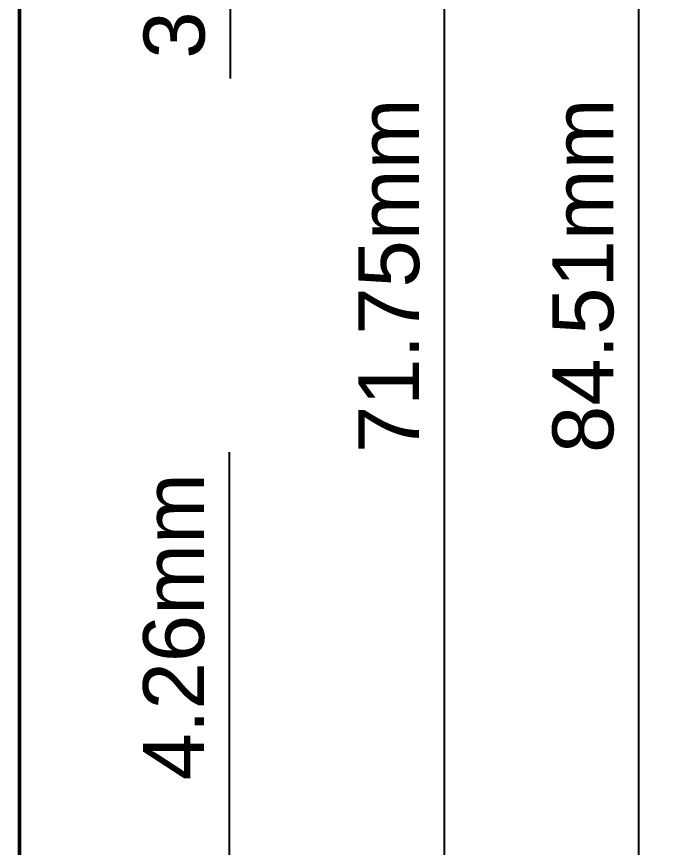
# Model space of a CAD drawing. Header units: millimetres. Extents: x 22 to 202, y 169 to 282.
# Drawn here: x 174.52 to 201.55, y 203.63 to 237.74 of the extents above; entities that cross this region are included whole.
import ezdxf

# ---------------------------------------------------------------- set-up
doc = ezdxf.new("R2010")
doc.units = ezdxf.units.MM
doc.header["$LTSCALE"] = 0.75
doc.layers.add('FD_Dimensions', color=7, linetype='Continuous', lineweight=25)
doc.layers.add('Visible', color=7, linetype='Continuous', lineweight=50)
doc.styles.get("Standard").update_dxf_attribs({"font": 'arial.ttf'})
doc.dimstyles.new('Dim-ISO-25', dxfattribs={"dimtxt": 2.5, "dimasz": 2.5, "dimexe": 1.5, "dimexo": 0, "dimgap": 1, "dimtad": 1, "dimzin": 4, "dimdsep": 46, "dimtxsty": 'Standard', "dimblk": 'OPEN90', "dimcen": 0, "dimazin": 1, "dimtp": 0.1, "dimtm": 0.1, "dimtfac": 0.72, "dimtmove": 0, "dimatfit": 3, "dimfxl": 1, "dimtzin": 4, "dimarcsym": 0})

# ---------------------------------------------------------------- blocks, each defined once
blk = doc.blocks.new('_Open90')
at = {"color": 0, "linetype": 'ByBlock', "lineweight": -2}
for p, q in [((-0.5, 0.5), (0, 0)), ((0, 0), (-1, 0)), ((0, 0), (-0.5, -0.5))]:
    blk.add_line(p, q, dxfattribs=at)
blk = doc.blocks.new('*D26')
at = {"layer": 'Defpoints', "color": 0, "transparency": 16777216}
for p in [(170.550528, 263.135658), (192.083851, 263.135658), (170.532774, 191.385202)]:
    blk.add_point(p, dxfattribs=at)
at = {"layer": 'FD_Dimensions', "color": 0, "lineweight": -2, "transparency": 16777216}
for p, q in [((170.550528, 263.135658), (193.583851, 263.135658)), ((192.083851, 193.885202), (192.083851, 260.635658)), ((170.532774, 191.385202), (193.583851, 191.385202))]:
    blk.add_line(p, q, dxfattribs=at)
at = {"layer": 'FD_Dimensions', "color": 0, "lineweight": -2, "transparency": 16777216, "xscale": 2.5, "yscale": 2.5, "zscale": 2.5}
for p, rotation in [((192.083851, 263.135658), 90), ((192.083851, 191.385202), 270)]:
    blk.add_blockref('_Open90', p, dxfattribs=dict(at, rotation=rotation))
at = {"layer": 'FD_Dimensions', "color": 0, "transparency": 16777216, "insert": (189.806584, 227.099634), "char_height": 2.5, "attachment_point": 5, "rotation": 90}
blk.add_mtext('71.75mm', dxfattribs=at)
blk = doc.blocks.new('*D28')
at = {"layer": 'Defpoints', "color": 0, "transparency": 16777216}
for p in [(170.550528, 263.135658), (200.052214, 263.135658), (124.449775, 178.627866)]:
    blk.add_point(p, dxfattribs=at)
at = {"layer": 'FD_Dimensions', "color": 0, "lineweight": -2, "transparency": 16777216}
for p, q in [((170.550528, 263.135658), (201.552214, 263.135658)), ((200.052214, 181.127866), (200.052214, 260.635658)), ((124.449775, 178.627866), (201.552214, 178.627866))]:
    blk.add_line(p, q, dxfattribs=at)
at = {"layer": 'FD_Dimensions', "color": 0, "lineweight": -2, "transparency": 16777216, "xscale": 2.5, "yscale": 2.5, "zscale": 2.5}
for p, rotation in [((200.052214, 263.135658), 90), ((200.052214, 178.627866), 270)]:
    blk.add_blockref('_Open90', p, dxfattribs=dict(at, rotation=rotation))
at = {"layer": 'FD_Dimensions', "color": 0, "transparency": 16777216, "insert": (197.774947, 227.099634), "char_height": 2.5, "attachment_point": 5, "rotation": 90}
blk.add_mtext('84.51mm', dxfattribs=at)
blk = doc.blocks.new('*D34')
at = {"layer": 'Defpoints', "color": 0, "transparency": 16777216}
for p in [(170.385575, 195.649466), (170.532774, 191.385202), (183.258799, 191.385202)]:
    blk.add_point(p, dxfattribs=at)
at = {"layer": 'FD_Dimensions', "color": 0, "lineweight": -2, "transparency": 16777216}
for p, q in [((183.258799, 198.149466), (183.258799, 219.855192)), ((170.385575, 195.649466), (184.758799, 195.649466)), ((183.258799, 191.385202), (183.258799, 195.649466)), ((170.532774, 191.385202), (184.758799, 191.385202)), ((183.258799, 188.885202), (183.258799, 186.385202))]:
    blk.add_line(p, q, dxfattribs=at)
at = {"layer": 'FD_Dimensions', "color": 0, "lineweight": -2, "transparency": 16777216, "xscale": 2.5, "yscale": 2.5, "zscale": 2.5}
for p, rotation in [((183.258799, 195.649466), 270), ((183.258799, 191.385202), 90)]:
    blk.add_blockref('_Open90', p, dxfattribs=dict(at, rotation=rotation))
at = {"layer": 'FD_Dimensions', "color": 0, "transparency": 16777216, "insert": (180.981532, 212.686139), "char_height": 2.5, "attachment_point": 5, "rotation": 90}
blk.add_mtext('4.26mm', dxfattribs=at)
blk = doc.blocks.new('*D36')
at = {"layer": 'Defpoints', "color": 0, "transparency": 16777216}
for p in [(166.147327, 263.135658), (183.281843, 263.135658), (161.449472, 259.28528)]:
    blk.add_point(p, dxfattribs=at)
at = {"layer": 'FD_Dimensions', "color": 0, "lineweight": -2, "transparency": 16777216}
for p, q in [((183.281843, 265.635658), (183.281843, 268.135658)), ((166.147327, 263.135658), (184.781843, 263.135658)), ((183.281843, 263.135658), (183.281843, 259.28528)), ((161.449472, 259.28528), (184.781843, 259.28528)), ((183.281843, 256.78528), (183.281843, 235.202253))]:
    blk.add_line(p, q, dxfattribs=at)
at = {"layer": 'FD_Dimensions', "color": 0, "lineweight": -2, "transparency": 16777216, "xscale": 2.5, "yscale": 2.5, "zscale": 2.5}
for p, rotation in [((183.281843, 263.135658), 270), ((183.281843, 259.28528), 90)]:
    blk.add_blockref('_Open90', p, dxfattribs=dict(at, rotation=rotation))
at = {"layer": 'FD_Dimensions', "color": 0, "transparency": 16777216, "insert": (181.003724, 242.320181), "char_height": 2.5, "attachment_point": 5, "rotation": 90}
blk.add_mtext('3.85mm', dxfattribs=at)

msp = doc.modelspace()

# ---------------------------------------------------------------- linework, layer by layer
at = {"layer": 'Visible'}
msp.add_line((174.649, 243.185), (174.649, 195.484), dxfattribs=at)

# ---------------------------------------------------------------- dimensions: what is measured, and where the dimension line sits
at = {"layer": 'FD_Dimensions'}
for base, p1, p2, angle, picture, middle in [((183.282, 263.136), (161.449, 259.285), (166.147, 263.136), 90, '*D36', (183.282, 242.32)), ((200.052, 263.136), (124.45, 178.628), (170.551, 263.136), 90, '*D28', (200.052, 227.1)), ((192.084, 263.136), (170.533, 191.385), (170.551, 263.136), 90, '*D26', (192.084, 227.1)), ((183.259, 191.385), (170.386, 195.649), (170.533, 191.385), 270, '*D34', (183.259, 212.686))]:
    dim = msp.add_linear_dim(base=base, p1=p1, p2=p2, angle=angle, dimstyle='Dim-ISO-25', override={"dimlfac": 1, "dimpost": 'mm'}, dxfattribs=at)
    dim.commit()
    dim.dimension.update_dxf_attribs({"geometry": picture, "text_midpoint": middle, "dimtype": 160})

doc.saveas('drawing.dxf')
